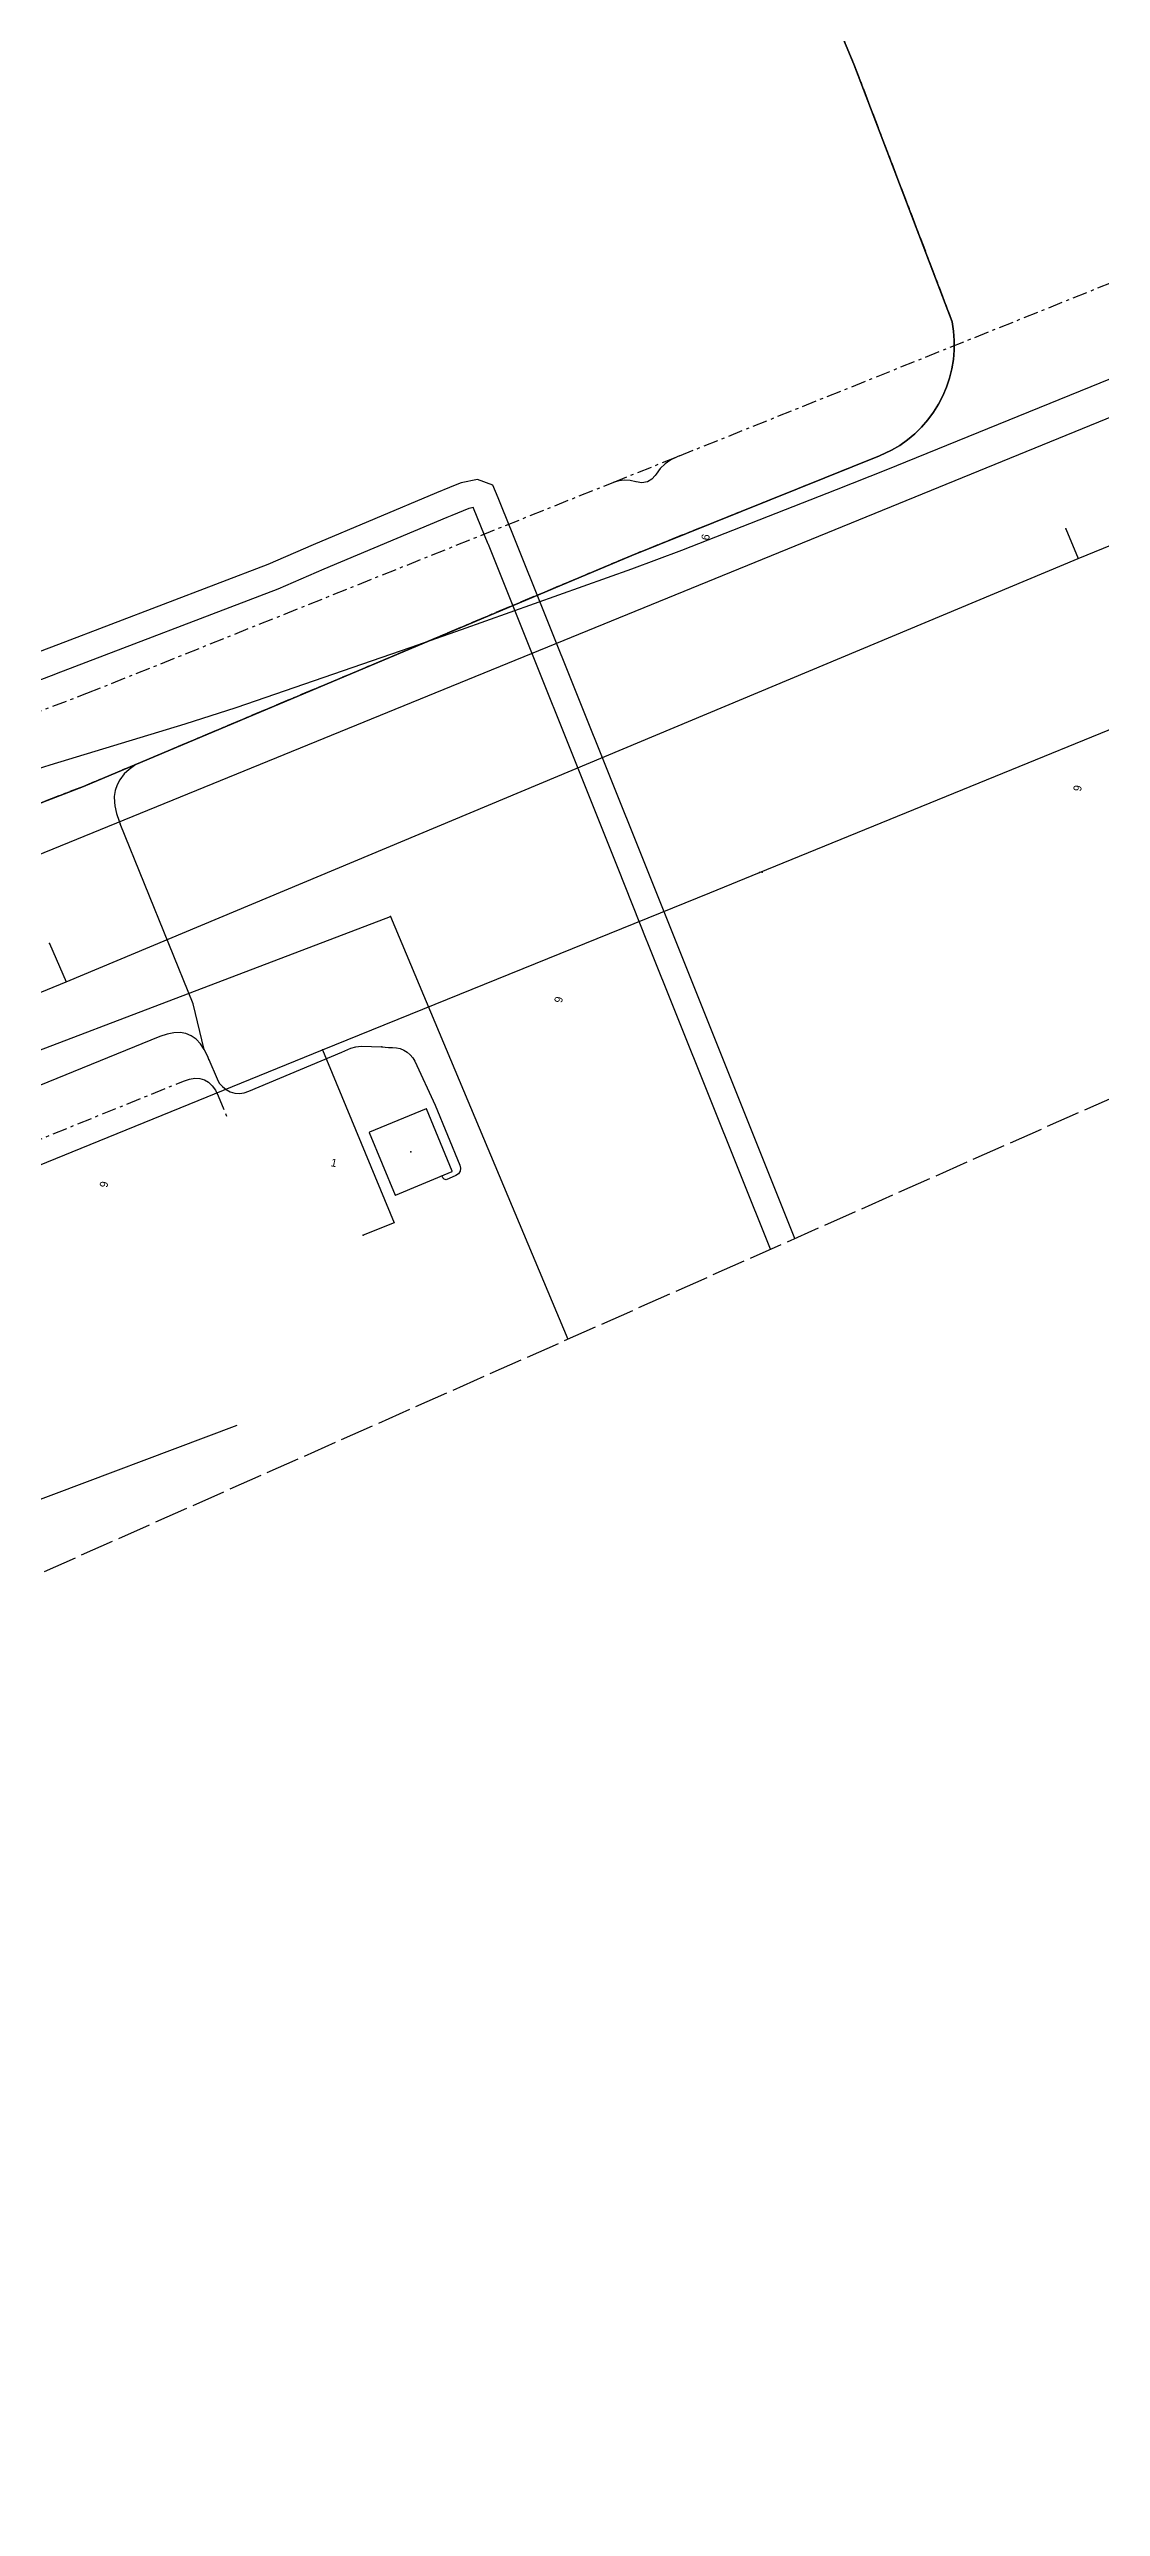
# Model space of a CAD drawing. Header units: metres. Extents: x -529 to 260, y -315 to 217.
# Drawn here: x 10.2 to 49.6, y -137.1 to -44.9 of the extents above; entities that cross this region are included whole.
import ezdxf

# ---------------------------------------------------------------- set-up
doc = ezdxf.new("R2010")
doc.units = ezdxf.units.M
doc.linetypes.add('DASHED', pattern=[1.524, 1.27, -0.254])
doc.linetypes.add('DISUSED', pattern=[0.9943, 0.55, -0.1666, 0.1111, -0.1666])
for name, color, linetype, true_color in [('GM0772_GWA_Appurtenance', 7, 'Continuous', 0xba38a8), ('GM0772_GWA_Rioolleiding', 7, 'Continuous', 0xba38a8), ('KA0000_OVG_Orientatiepolygoon', 7, 'Continuous', 0xff00ff), ('KL1001_WAT_Appurtenance', 7, 'Continuous', 0x0000ff), ('KL1001_WAT_Waterleiding', 7, 'Continuous', 0x0000ff), ('KL1010_DAT_Telecommunicatiekabel', 7, 'Continuous', 0x00ff00), ('KL1031_ELS_Elektriciteitskabel', 7, 'Continuous', 0x960000), ('KL1031_ELS_ExtraGeometrie', 7, 'Continuous', 0x960000), ('KL1031_ELS_TechnischGebouw', 7, 'Continuous', 0x960000), ('KL1031_EMS_Appurtenance', 7, 'Continuous', 0xc80000), ('KL1031_EMS_Elektriciteitskabel', 7, 'Continuous', 0xc80000), ('KL1031_EMS_ExtraGeometrie', 7, 'Continuous', 0xc80000), ('KL1031_EMS_Mantelbuis', 7, 'Continuous', 0xc80000), ('KL1031_EMS_TechnischGebouw', 7, 'Continuous', 0xc80000), ('KL1051_DAT_Annotatie', 7, 'Continuous', 0xffffff), ('KL1051_DAT_Appurtenance', 7, 'Continuous', 0x00ff00), ('KL1051_DAT_Kabelbed', 7, 'Continuous', 0x00ff00), ('KL1233_WRM_ThermischePijpleiding', 7, 'Continuous', 0x008080)]:
    doc.layers.add(name, color=color, linetype=linetype, true_color=true_color)

msp = doc.modelspace()

# ---------------------------------------------------------------- linework, layer by layer
at = {"layer": 'GM0772_GWA_Appurtenance'}
msp.add_point((22.998, -77.442), dxfattribs=at)
at = {"layer": 'GM0772_GWA_Rioolleiding', "linetype": 'CONTINUOUS'}
for points in [[(0.874, -85.862), (22.998, -77.442)], [(22.998, -77.442), (29.647, -93.281)]]:
    msp.add_lwpolyline(points, dxfattribs=at)
at = {"layer": 'KA0000_OVG_Orientatiepolygoon', "linetype": 'DASHED'}
msp.add_lwpolyline([(212.467, 216.691), (-371.799, 183.859), (-469.178, -314.621), (251.501, 5.16), (212.467, 216.691)], close=True, dxfattribs=at)
at = {"layer": 'KL1001_WAT_Appurtenance'}
for p in [(48.32, -62.904), (10.211, -78.451)]:
    msp.add_point(p, dxfattribs=at)
at = {"layer": 'KL1001_WAT_Waterleiding', "linetype": 'CONTINUOUS'}
for points in [[(48.773, -64.019), (57.395, -60.498), (59.903, -59.475), (63.588, -57.97)], [(48.32, -62.904), (48.773, -64.019)], [(10.836, -79.885), (48.773, -64.019)], [(10.211, -78.451), (10.836, -79.885)], [(7.048, -81.432), (10.836, -79.885)]]:
    msp.add_lwpolyline(points, dxfattribs=at)
at = {"layer": 'KL1010_DAT_Telecommunicatiekabel', "linetype": 'CONTINUOUS'}
msp.add_lwpolyline([(17.237, -96.525), (9.203, -99.545)], dxfattribs=at)
at = {"layer": 'KL1031_ELS_Elektriciteitskabel', "linetype": 'CONTINUOUS'}
msp.add_lwpolyline([(8.326, -72.354), (10.233, -71.75), (15.305, -70.215), (17.207, -69.599), (23.767, -67.338), (25.654, -66.677), (32.05, -64.398), (33.922, -63.697), (39.724, -61.426), (41.581, -60.685), (55.752, -54.93)], dxfattribs=at)
at = {"layer": 'KL1031_ELS_Elektriciteitskabel', "linetype": 'DISUSED'}
msp.add_lwpolyline([(-115.417, -136.602), (-104.843, -132.253), (15.234, -83.609), (15.458, -83.536), (15.663, -83.503), (15.852, -83.511), (16.024, -83.559), (16.177, -83.649), (16.314, -83.779), (16.434, -83.95), (16.537, -84.161), (16.843, -84.917)], dxfattribs=at)
at = {"layer": 'KL1031_ELS_ExtraGeometrie', "linetype": 'CONTINUOUS'}
msp.add_lwpolyline([(25.314, -87), (25.315, -86.99), (24.342, -84.65), (24.337, -84.644), (24.329, -84.644), (22.205, -85.526), (22.199, -85.531), (22.199, -85.539), (23.172, -87.88), (23.178, -87.886), (23.185, -87.886), (25.313, -87.001), (25.314, -87)], close=True, dxfattribs=at)
at = {"layer": 'KL1031_ELS_TechnischGebouw'}
msp.add_point((23.757, -86.265), dxfattribs=at)
at = {"layer": 'KL1031_EMS_Appurtenance'}
for p in [(12.857, -73.959), (16.193, -82.796), (16.193, -82.796), (22.673, -82.328), (22.673, -82.328)]:
    msp.add_point(p, dxfattribs=at)
at = {"layer": 'KL1031_EMS_Elektriciteitskabel', "linetype": 'CONTINUOUS'}
for points in [[(37.042, -37.516), (40.37, -45.48), (44.059, -55.136), (44.111, -55.488), (44.136, -55.844), (44.133, -56.2), (44.102, -56.555), (44.043, -56.906), (43.956, -57.252), (43.843, -57.59), (43.704, -57.917), (43.54, -58.233), (43.351, -58.535), (43.138, -58.821), (42.905, -59.09), (42.651, -59.339), (42.378, -59.569), (42.088, -59.776), (41.783, -59.959), (41.329, -60.17), (32.041, -63.899), (11.494, -72.558), (-13.71, -82.268)], [(37.042, -37.516), (40.37, -45.48), (44.059, -55.136), (44.111, -55.488), (44.136, -55.844), (44.133, -56.2), (44.102, -56.555), (44.043, -56.906), (43.956, -57.252), (43.843, -57.59), (43.704, -57.917), (43.54, -58.233), (43.351, -58.535), (43.138, -58.821), (42.905, -59.09), (42.651, -59.339), (42.378, -59.569), (42.088, -59.776), (41.783, -59.959), (41.329, -60.17), (32.041, -63.899), (11.494, -72.558), (-13.71, -82.268)], [(37.042, -37.516), (40.37, -45.48), (44.059, -55.136), (44.111, -55.488), (44.136, -55.844), (44.133, -56.2), (44.102, -56.555), (44.043, -56.906), (43.956, -57.252), (43.843, -57.59), (43.704, -57.917), (43.54, -58.233), (43.351, -58.535), (43.138, -58.821), (42.905, -59.09), (42.651, -59.339), (42.378, -59.569), (42.088, -59.776), (41.783, -59.959), (41.329, -60.17), (32.041, -63.899), (11.494, -72.558), (-13.71, -82.268)], [(37.042, -37.516), (40.37, -45.48), (44.059, -55.136), (44.111, -55.488), (44.136, -55.844), (44.133, -56.2), (44.102, -56.555), (44.043, -56.906), (43.956, -57.252), (43.843, -57.59), (43.704, -57.917), (43.54, -58.233), (43.351, -58.535), (43.138, -58.821), (42.905, -59.09), (42.651, -59.339), (42.378, -59.569), (42.088, -59.776), (41.783, -59.959), (41.329, -60.17), (32.041, -63.899), (11.494, -72.558), (-13.71, -82.268)], [(37.042, -37.516), (40.37, -45.48), (44.059, -55.136), (44.111, -55.488), (44.136, -55.844), (44.133, -56.2), (44.102, -56.555), (44.043, -56.906), (43.956, -57.252), (43.843, -57.59), (43.704, -57.917), (43.54, -58.233), (43.351, -58.535), (43.138, -58.821), (42.905, -59.09), (42.651, -59.339), (42.378, -59.569), (42.088, -59.776), (41.783, -59.959), (41.329, -60.17), (32.041, -63.899), (11.494, -72.558), (-13.71, -82.268)], [(-13.71, -82.268), (11.494, -72.558), (32.041, -63.899), (41.329, -60.17), (41.783, -59.959), (42.088, -59.776), (42.378, -59.569), (42.651, -59.339), (42.905, -59.09), (43.138, -58.821), (43.351, -58.535), (43.54, -58.233), (43.704, -57.917), (43.843, -57.59), (43.956, -57.252), (44.043, -56.906), (44.102, -56.555), (44.133, -56.2), (44.136, -55.844), (44.111, -55.488), (44.059, -55.136), (40.37, -45.48), (37.042, -37.516)], [(37.042, -37.516), (40.37, -45.48), (44.059, -55.136), (44.111, -55.488), (44.136, -55.844), (44.133, -56.2), (44.102, -56.555), (44.043, -56.906), (43.956, -57.252), (43.843, -57.59), (43.704, -57.917), (43.54, -58.233), (43.351, -58.535), (43.138, -58.821), (42.905, -59.09), (42.651, -59.339), (42.378, -59.569), (42.088, -59.776), (41.783, -59.959), (41.329, -60.17), (32.041, -63.899), (11.494, -72.558), (-13.71, -82.268)], [(37.042, -37.516), (40.37, -45.48), (44.059, -55.136), (44.111, -55.488), (44.136, -55.844), (44.133, -56.2), (44.102, -56.555), (44.043, -56.906), (43.956, -57.252), (43.843, -57.59), (43.704, -57.917), (43.54, -58.233), (43.351, -58.535), (43.138, -58.821), (42.905, -59.09), (42.651, -59.339), (42.378, -59.569), (42.088, -59.776), (41.783, -59.959), (41.329, -60.17), (32.041, -63.899), (13.455, -71.732), (13.202, -71.92), (13.017, -72.085), (12.848, -72.307), (12.744, -72.502), (12.672, -72.714), (12.64, -72.934), (12.648, -73.156), (12.665, -73.286), (12.724, -73.58), (12.819, -73.865), (12.857, -73.959)], [(16.193, -82.796), (16.145, -82.681), (16.016, -82.418), (15.601, -80.707), (12.857, -73.959)], [(16.193, -82.796), (16.145, -82.681), (16.016, -82.418), (15.872, -82.205), (15.708, -82.036), (15.528, -81.91), (15.328, -81.828), (15.111, -81.789), (14.876, -81.794), (14.621, -81.843), (14.35, -81.935), (0.453, -87.591), (0.249, -87.699), (0.082, -87.843), (-0.044, -88.015), (-0.123, -88.21), (-0.153, -88.422), (-0.133, -88.64), (-0.062, -88.857), (0.056, -89.065), (1.148, -92.243), (1.987, -94.547), (5.782, -103.871)], [(16.193, -82.796), (16.495, -83.522), (16.579, -83.679), (16.693, -83.815), (16.832, -83.927), (16.99, -84.008), (17.163, -84.056), (17.341, -84.069), (17.517, -84.046), (17.685, -83.988), (21.172, -82.527), (21.515, -82.371), (21.7, -82.32), (21.892, -82.298), (22.673, -82.328)], [(16.193, -82.796), (16.495, -83.522), (16.579, -83.679), (16.693, -83.815), (16.832, -83.927), (16.99, -84.008), (17.163, -84.056), (17.341, -84.069), (17.517, -84.046), (17.685, -83.988), (21.172, -82.527), (21.515, -82.371), (21.7, -82.32), (21.892, -82.298), (22.673, -82.328)], [(22.673, -82.328), (22.921, -82.352), (23.069, -82.342), (23.217, -82.356), (23.362, -82.391), (23.499, -82.449), (23.625, -82.527), (23.738, -82.624), (23.834, -82.737), (23.913, -82.863), (24.673, -84.507), (25.598, -86.765), (25.622, -86.875), (25.604, -86.986), (25.544, -87.082), (25.453, -87.147), (25.085, -87.305), (25.008, -87.289), (24.956, -87.229), (24.926, -87.151)], [(22.673, -82.328), (22.921, -82.352), (23.069, -82.342), (23.217, -82.356), (23.362, -82.391), (23.499, -82.449), (23.625, -82.527), (23.738, -82.624), (23.834, -82.737), (23.913, -82.863), (24.673, -84.507), (25.598, -86.765), (25.622, -86.875), (25.604, -86.986), (25.544, -87.082), (25.453, -87.147), (25.085, -87.305), (25.008, -87.289), (24.956, -87.229), (24.926, -87.151)]]:
    msp.add_lwpolyline(points, dxfattribs=at)
at = {"layer": 'KL1031_EMS_Elektriciteitskabel', "linetype": 'DISUSED'}
for points in [[(37.042, -37.516), (40.37, -45.48), (44.059, -55.136), (44.111, -55.488), (44.136, -55.844), (44.133, -56.2), (44.102, -56.555), (44.043, -56.906), (43.956, -57.252), (43.843, -57.59), (43.704, -57.917), (43.54, -58.233), (43.351, -58.535), (43.138, -58.821), (42.905, -59.09), (42.651, -59.339), (42.378, -59.569), (42.088, -59.776), (41.783, -59.959), (41.329, -60.17), (32.041, -63.899), (11.494, -72.558), (-13.71, -82.268)], [(33.83, -60.164), (70.629, -45.408)], [(33.83, -60.164), (70.629, -45.408)], [(31.345, -61.16), (33.83, -60.164)], [(33.83, -60.164), (33.742, -60.199), (33.509, -60.314), (33.297, -60.462), (33.109, -60.642), (32.952, -60.848), (32.915, -60.904), (32.79, -61.045), (32.627, -61.139), (32.421, -61.18), (32.213, -61.146), (32.193, -61.138), (31.983, -61.086), (31.767, -61.073), (31.553, -61.098), (31.345, -61.16)], [(31.345, -61.16), (33.83, -60.164)], [(11.619, -69.069), (31.345, -61.16)], [(11.619, -69.069), (31.345, -61.16)], [(9.405, -69.905), (11.619, -69.069)]]:
    msp.add_lwpolyline(points, dxfattribs=at)
at = {"layer": 'KL1031_EMS_ExtraGeometrie', "linetype": 'CONTINUOUS'}
msp.add_lwpolyline([(25.314, -87), (25.315, -86.99), (24.342, -84.65), (24.337, -84.644), (24.329, -84.644), (22.205, -85.526), (22.199, -85.531), (22.199, -85.539), (23.172, -87.88), (23.178, -87.886), (23.185, -87.886), (25.313, -87.001), (25.314, -87)], close=True, dxfattribs=at)
at = {"layer": 'KL1031_EMS_Mantelbuis', "linetype": 'CONTINUOUS'}
msp.add_lwpolyline([(32.041, -63.899), (41.329, -60.17)], dxfattribs=at)
msp.add_lwpolyline([(32.041, -63.899), (41.329, -60.17)], dxfattribs=at)
msp.add_lwpolyline([(32.041, -63.899), (41.329, -60.17)], dxfattribs=at)
msp.add_lwpolyline([(32.041, -63.899), (41.329, -60.17)], dxfattribs=at)
msp.add_lwpolyline([(32.041, -63.899), (41.329, -60.17)], dxfattribs=at)
msp.add_lwpolyline([(32.041, -63.899), (41.329, -60.17)], dxfattribs=at)
msp.add_lwpolyline([(32.041, -63.899), (41.329, -60.17)], dxfattribs=at)
msp.add_lwpolyline([(32.041, -63.899), (41.329, -60.17)], dxfattribs=at)
msp.add_lwpolyline([(32.041, -63.899), (41.329, -60.17)], dxfattribs=at)
at = {"layer": 'KL1031_EMS_TechnischGebouw'}
msp.add_point((23.757, -86.265), dxfattribs=at)
at = {"layer": 'KL1051_DAT_Appurtenance'}
for p in [(36.83, -75.79), (36.933, -75.774), (20.452, -82.44), (20.452, -82.44), (21.975, -89.379)]:
    msp.add_point(p, dxfattribs=at)
at = {"layer": 'KL1051_DAT_Kabelbed', "linetype": 'CONTINUOUS'}
for points in [[(61.658, -44.158), (65.09, -52.554), (-2.554, -80.176), (-2.554, -80.176)], [(36.83, -75.79), (59.364, -66.591)], [(20.452, -82.44), (34.972, -76.549), (36.83, -75.79)], [(2.739, -89.646), (19.099, -82.989), (20.452, -82.44)], [(20.452, -82.44), (23.137, -88.922), (21.975, -89.379)]]:
    msp.add_lwpolyline(points, dxfattribs=at)
at = {"layer": 'KL1233_WRM_ThermischePijpleiding', "linetype": 'CONTINUOUS'}
for points in [[(38.154, -89.506), (33.178, -77.072), (32.456, -75.266), (27.589, -63.1), (27.19, -62.121), (27.035, -61.738), (26.829, -61.263), (26.261, -61.055), (25.642, -61.175), (25.23, -61.344), (25.213, -61.351), (24.725, -61.553), (20.1, -63.498), (18.401, -64.242), (10.554, -67.233), (7.803, -68.281)], [(37.24, -89.912), (32.621, -78.371), (32.613, -78.351), (31.527, -75.638), (26.669, -63.494), (26.662, -63.477), (26.661, -63.475), (26.113, -62.125), (26.104, -62.104), (25.929, -62.138), (25.294, -62.4), (25.11, -62.476), (20.495, -64.417), (18.779, -65.168), (10.458, -68.34), (10.439, -68.347), (8.164, -69.214)]]:
    msp.add_lwpolyline(points, dxfattribs=at)

# ---------------------------------------------------------------- texts
at = {"layer": 'KL1051_DAT_Annotatie', "char_height": 0.3, "attachment_point": 7}
for s, insert, rotation in [('6', (34.937, -63.355), 78.563), ('6', (48.626, -72.487), 258.563), ('6', (29.169, -80.414), 258.663), ('1', (20.74, -86.793), 348.263), ('6', (12.123, -87.339), 258.563)]:
    msp.add_mtext(s, dxfattribs=dict(at, insert=insert, rotation=rotation))

doc.saveas('drawing.dxf')
